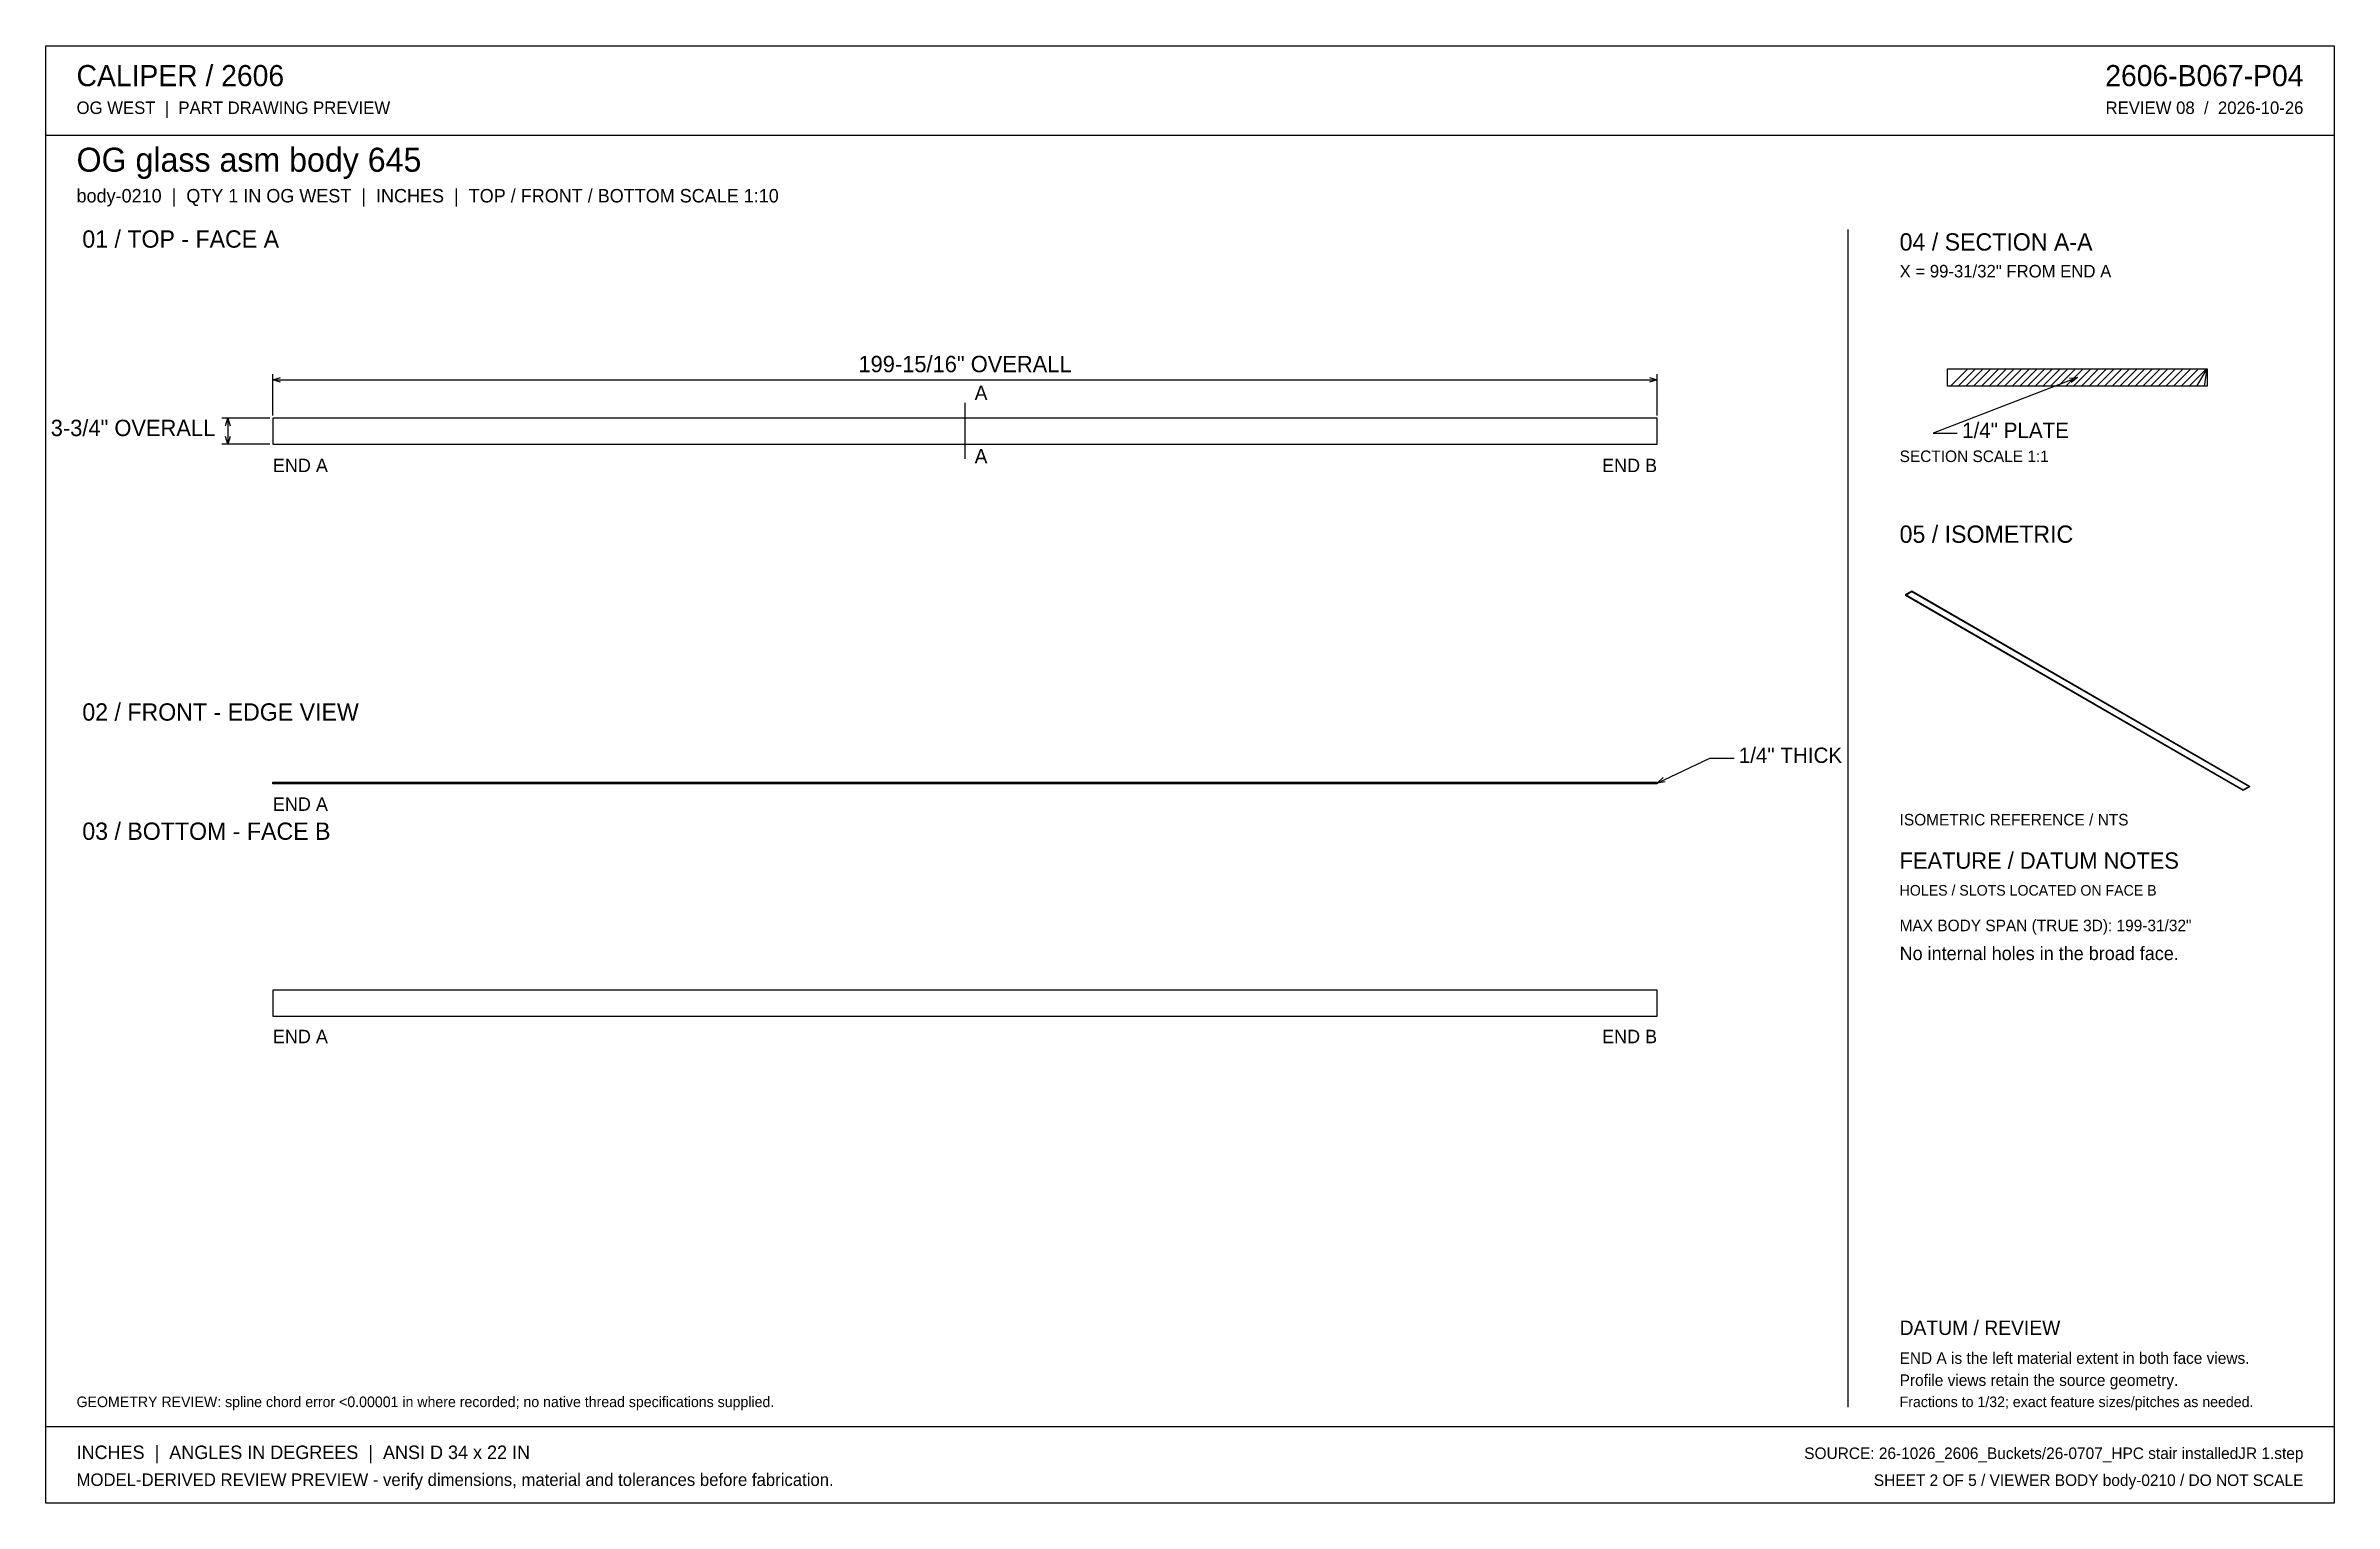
# Model space of a CAD drawing. Header units: inches. Extents: x 5 to 335, y 5 to 215.
import ezdxf
from ezdxf.enums import TextEntityAlignment as Align

# ---------------------------------------------------------------- set-up
doc = ezdxf.new("R2010")
doc.units = ezdxf.units.IN
doc.header["$MEASUREMENT"] = 0

msp = doc.modelspace()

# ---------------------------------------------------------------- linework, layer by layer
at = {"layer": 'ANNOTATION'}
for p, q in [((37.53, 161.88), (37.53, 167.85)), ((37.53, 167.01), (38.64, 167.36)), ((37.53, 167.01), (237.47, 167.01)), ((38.64, 166.67), (37.53, 167.01)), ((236.36, 167.36), (237.47, 167.01)), ((237.47, 167.01), (236.36, 166.67)), ((237.47, 161.88), (237.47, 167.85)), ((298.19, 167.36), (277.36, 159.31)), ((297.03, 167.28), (298.19, 167.36)), ((298.19, 167.36), (297.28, 166.64)), ((137.5, 163.68), (137.5, 155.62)), ((37.11, 161.46), (30.17, 161.46)), ((30.66, 160.35), (31, 161.46)), ((31, 157.71), (30.66, 158.82)), ((31, 161.46), (31, 157.71)), ((31, 161.46), (31.35, 160.35)), ((31.35, 158.82), (31, 157.71)), ((277.36, 159.31), (280.83, 159.31)), ((37.11, 157.71), (30.17, 157.71)), ((237.47, 108.76), (245.11, 112.36)), ((237.47, 108.76), (238.33, 109.55)), ((245.11, 112.36), (248.58, 112.36)), ((238.62, 108.92), (237.47, 108.76))]:
    msp.add_line(p, q, dxfattribs=at)
at = {"layer": 'OUTLINE'}
for p, q in [((4.72, 215.28), (335.28, 215.28)), ((4.72, 4.72), (4.72, 215.28)), ((335.28, 215.28), (335.28, 4.72)), ((4.72, 202.36), (335.28, 202.36)), ((265, 188.75), (265, 18.61)), ((279.44, 168.61), (316.94, 168.61)), ((279.44, 166.11), (279.44, 168.61)), ((279.86, 166.11), (282.36, 168.61)), ((280.97, 166.11), (283.47, 168.61)), ((282.08, 166.11), (284.58, 168.61)), ((283.19, 166.11), (285.69, 168.61)), ((284.31, 166.11), (286.81, 168.61)), ((285.42, 166.11), (287.92, 168.61)), ((286.53, 166.11), (289.03, 168.61)), ((287.64, 166.11), (290.14, 168.61)), ((288.75, 166.11), (291.25, 168.61)), ((289.86, 166.11), (292.36, 168.61)), ((290.97, 166.11), (293.47, 168.61)), ((292.08, 166.11), (294.58, 168.61)), ((293.19, 166.11), (295.69, 168.61)), ((294.31, 166.11), (296.81, 168.61)), ((295.42, 166.11), (297.92, 168.61)), ((296.53, 166.11), (299.03, 168.61)), ((297.64, 166.11), (300.14, 168.61)), ((298.75, 166.11), (301.25, 168.61)), ((299.86, 166.11), (302.36, 168.61)), ((300.97, 166.11), (303.47, 168.61)), ((302.08, 166.11), (304.58, 168.61)), ((303.19, 166.11), (305.69, 168.61)), ((304.31, 166.11), (306.81, 168.61)), ((305.42, 166.11), (307.92, 168.61)), ((306.53, 166.11), (309.03, 168.61)), ((307.64, 166.11), (310.14, 168.61)), ((308.75, 166.11), (311.25, 168.61)), ((309.86, 166.11), (312.36, 168.61)), ((310.97, 166.11), (313.47, 168.61)), ((312.08, 166.11), (314.58, 168.61)), ((313.19, 166.11), (315.69, 168.61)), ((314.31, 166.11), (316.81, 168.61)), ((315.42, 166.11), (316.94, 168.61)), ((316.53, 166.11), (316.94, 168.61)), ((316.94, 168.61), (316.94, 166.11)), ((316.94, 166.11), (279.44, 166.11)), ((37.53, 161.46), (37.53, 157.71)), ((237.47, 161.46), (37.53, 161.46)), ((237.47, 157.71), (237.47, 161.46)), ((37.53, 157.71), (237.47, 157.71)), ((274.25, 136.47), (273.33, 135.94)), ((274.25, 136.4), (273.33, 135.87)), ((322.14, 107.76), (273.33, 135.94)), ((273.33, 135.94), (273.33, 135.87)), ((322.14, 107.69), (273.33, 135.87)), ((323.06, 108.29), (274.25, 136.47)), ((274.25, 136.47), (274.25, 136.4)), ((323.06, 108.22), (274.25, 136.4)), ((37.53, 108.89), (237.47, 108.89)), ((37.53, 108.64), (37.53, 108.89)), ((237.47, 108.64), (37.53, 108.64)), ((237.47, 108.89), (237.47, 108.64)), ((323.06, 108.29), (322.14, 107.76)), ((323.06, 108.22), (322.14, 107.69)), ((322.14, 107.76), (322.14, 107.69)), ((323.06, 108.29), (323.06, 108.22)), ((37.53, 78.82), (37.53, 75.07)), ((237.47, 78.82), (37.53, 78.82)), ((237.47, 75.07), (237.47, 78.82)), ((37.53, 75.07), (237.47, 75.07)), ((4.72, 15.83), (335.28, 15.83)), ((335.28, 4.72), (4.72, 4.72))]:
    msp.add_line(p, q, dxfattribs=at)

# ---------------------------------------------------------------- texts
at = {"layer": 'ANNOTATION'}
for s, height, p in [('CALIPER / 2606', 3.0556, (9.17, 209.44)), ('OG WEST  |  PART DRAWING PREVIEW', 1.8056, (9.17, 205.42)), ('OG glass asm body 645', 3.4722, (9.17, 197.08)), ('body-0210  |  QTY 1 IN OG WEST  |  INCHES  |  TOP / FRONT / BOTTOM SCALE 1:10', 1.9444, (9.17, 192.64)), ('01 / TOP - FACE A', 2.5, (10, 186.11)), ('04 / SECTION A-A', 2.5, (272.5, 185.69)), ('X = 99-31/32" FROM END A', 1.8056, (272.5, 181.81)), ('A', 2.08, (138.89, 164.1)), ('1/4" PLATE', 2.222, (281.53, 158.61)), ('END A', 1.944, (37.53, 153.68)), ('A', 2.08, (138.89, 154.93)), ('SECTION SCALE 1:1', 1.6667, (272.5, 155.14)), ('05 / ISOMETRIC', 2.5, (272.5, 143.47)), ('02 / FRONT - EDGE VIEW', 2.5, (10, 117.78)), ('1/4" THICK', 2.222, (249.27, 111.67)), ('END A', 1.944, (37.53, 104.75)), ('03 / BOTTOM - FACE B', 2.5, (10, 100.56)), ('ISOMETRIC REFERENCE / NTS', 1.6667, (272.5, 102.64)), ('FEATURE / DATUM NOTES', 2.3611, (272.5, 96.39)), ('HOLES / SLOTS LOCATED ON FACE B', 1.5278, (272.5, 92.5)), ('MAX BODY SPAN (TRUE 3D): 199-31/32"', 1.6667, (272.5, 87.36)), ('No internal holes in the broad face.', 1.9444, (272.5, 83.19)), ('END A', 1.944, (37.53, 71.18)), ('DATUM / REVIEW', 2.0833, (272.5, 29.03)), ('END A is the left material extent in both face views.', 1.6667, (272.5, 24.86)), ('Profile views retain the source geometry.', 1.6667, (272.5, 21.67)), ('GEOMETRY REVIEW: spline chord error <0.00001 in where recorded; no native thread specifications supplied.', 1.52778, (9.17, 18.61)), ('Fractions to 1/32; exact feature sizes/pitches as needed.', 1.5278, (272.5, 18.61)), ('INCHES  |  ANGLES IN DEGREES  |  ANSI D 34 x 22 IN', 1.9444, (9.17, 11.11)), ('MODEL-DERIVED REVIEW PREVIEW - verify dimensions, material and tolerances before fabrication.', 1.8056, (9.17, 7.22))]:
    msp.add_text(s, height=height, dxfattribs=at).set_placement(p)
for s, height, p in [('2606-B067-P04', 3.0556, (330.83, 209.44)), ('REVIEW 08  /  2026-10-26', 1.8056, (330.83, 205.42)), ('3-3/4" OVERALL', 2.3611, (29.2, 158.89)), ('END B', 1.944, (237.47, 153.68)), ('END B', 1.944, (237.47, 71.18)), ('SOURCE: 26-1026_2606_Buckets/26-0707_HPC stair installedJR 1.step', 1.6667, (330.83, 11.11)), ('SHEET 2 OF 5 / VIEWER BODY body-0210 / DO NOT SCALE', 1.6667, (330.83, 7.22))]:
    msp.add_text(s, height=height, dxfattribs=at).set_placement(p, align=Align.RIGHT)
msp.add_text('199-15/16" OVERALL', height=2.3611, dxfattribs=at).set_placement((137.5, 168.12), align=Align.CENTER)

doc.saveas('drawing.dxf')
